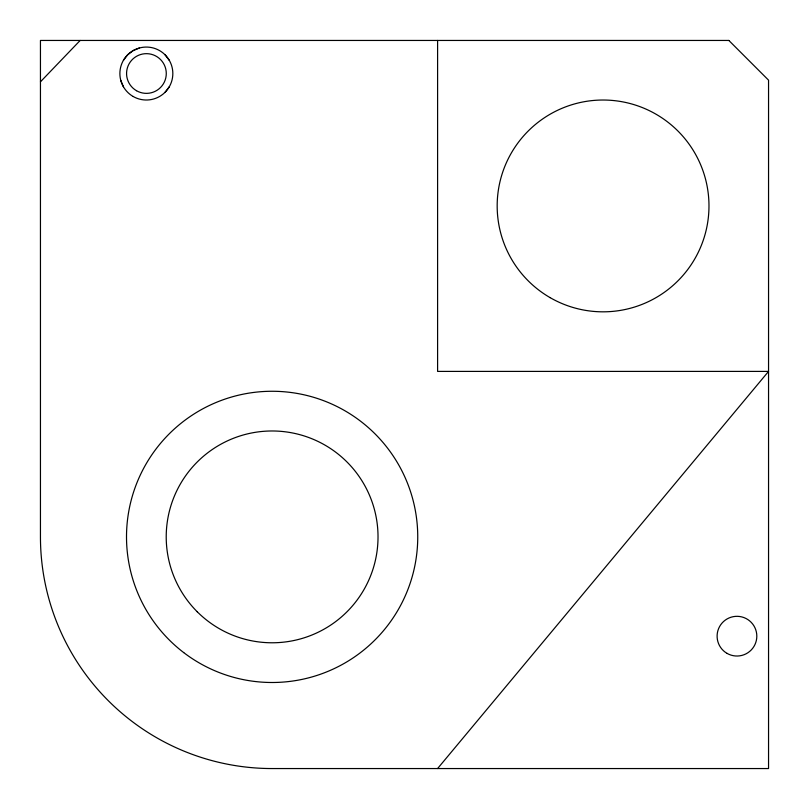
<?xml version="1.0" encoding="UTF-8"?>
<svg xmlns="http://www.w3.org/2000/svg" width="809" height="809" viewBox="0 0 809 809"><rect width="100%" height="100%" fill="white"/><g stroke="black" fill="none" stroke-linecap="round" stroke-linejoin="round"><path stroke-width="1.21" d="M123.423 60.311L127.63 54.82L133.121 50.613L139.502 47.974M165.076 92.266L169.283 86.785M437.598 768.55L768.55 371.402L437.598 371.402L437.598 40.45M40.45 81.82L80.162 40.45M165.076 54.82L169.283 60.311M120.784 80.394L123.423 86.785M728.838 40.45L40.45 40.45L40.45 536.883A231.667 231.667 0 0 0 272.117 768.55L768.55 768.55L768.55 80.162L728.838 40.45M183.714 652.59A145.62 145.62 0 0 0 416.534 555.591A145.62 145.62 0 0 0 216.114 402.467A145.62 145.62 0 0 0 183.714 652.59M197.234 611.766A105.908 105.908 0 0 0 374.415 564.288A105.908 105.908 0 0 0 244.712 434.585A105.908 105.908 0 0 0 197.234 611.766M136.488 90.709A19.861 19.861 0 0 0 166.28 73.518A19.861 19.861 0 0 0 136.488 56.317A19.861 19.861 0 0 0 136.488 90.709M550.12 297.641A105.908 105.908 0 0 0 708.977 205.931A105.908 105.908 0 0 0 550.12 114.211A105.908 105.908 0 0 0 550.12 297.641M133.121 96.473A26.475 26.475 0 0 0 172.833 73.548A26.475 26.475 0 0 0 133.121 50.613A26.475 26.475 0 0 0 133.121 96.473M727.028 653.369A19.861 19.861 0 0 0 756.819 636.167A19.861 19.861 0 0 0 727.028 618.976A19.861 19.861 0 0 0 727.028 653.369"/></g></svg>
